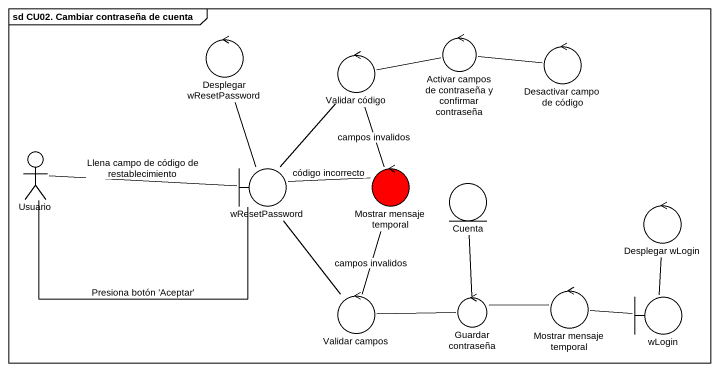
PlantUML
@startuml
mainframe sd CU02. Cambiar contraseña de cuenta
control "Desplegar wResetPassword" as Desplegar_wResetPassword
control "Validar código" as Validar_código
control "Activar campos de contraseña y confirmar contraseña" as Activar_campos_de
control "Desactivar campo de código" as Desactivar_campo_de_código
actor Usuario
boundary wResetPassword
control "Mostrar mensaje temporal" as Mostrar_mensaje_temporal #FF0000
entity Cuenta
control "Desplegar wLogin" as Desplegar_wLogin
control "Mostrar mensaje temporal" as Mostrar_mensaje_temporal_2
control "Validar campos" as Validar_campos
control "Guardar contraseña" as Guardar_contraseña
boundary wLogin
Validar_código -right- Activar_campos_de
Validar_código -- Mostrar_mensaje_temporal : campos invalidos
Activar_campos_de -right- Desactivar_campo_de_código
Usuario -right- wResetPassword : Llena campo de código de restablecimiento
Usuario -right- wResetPassword : Presiona botón 'Aceptar'
wResetPassword -up- Desplegar_wResetPassword
wResetPassword -up- Validar_código
wResetPassword -- Validar_campos
Mostrar_mensaje_temporal -left- wResetPassword : código incorrecto
Mostrar_mensaje_temporal_2 -right- wLogin
Validar_campos -up- Mostrar_mensaje_temporal : campos invalidos
Validar_campos -right- Guardar_contraseña
Guardar_contraseña -up- Cuenta
Guardar_contraseña -right- Mostrar_mensaje_temporal_2
wLogin -up- Desplegar_wLogin
@enduml
